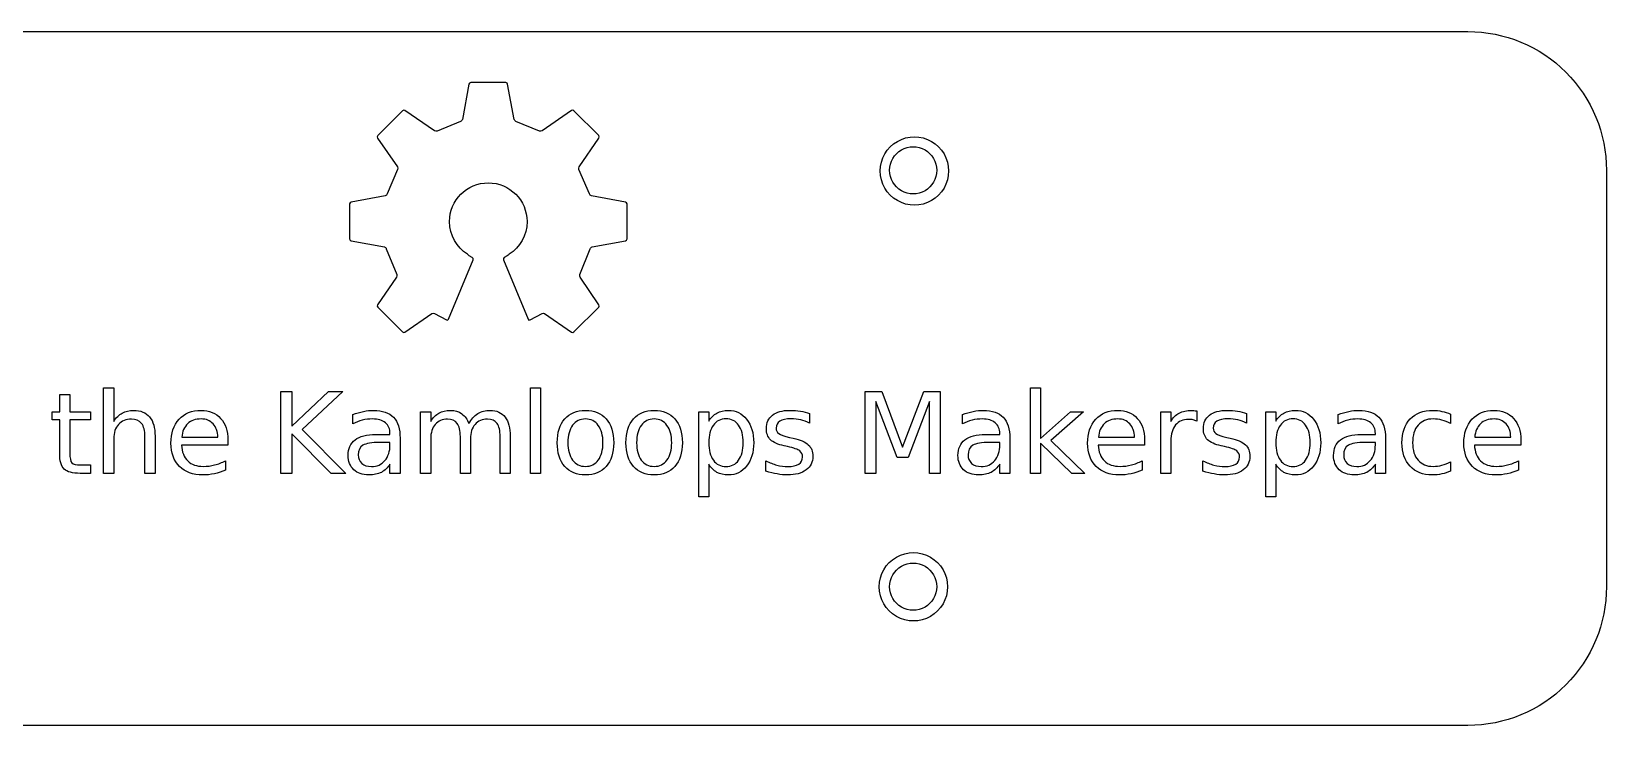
# Model space of a CAD drawing. Extents: x 6 to 466, y 6 to 31.
# Drawn here: x 98.7 to 155.5, y 5.5 to 30.5 of the extents above; entities that cross this region are included whole.
import ezdxf

# ---------------------------------------------------------------- set-up
doc = ezdxf.new("R2010")
doc.units = 0
doc.layers.get('0').update_dxf_attribs({"linetype": 'CONTINUOUS'})

msp = doc.modelspace()

# ---------------------------------------------------------------- linework, layer by layer
at = {"color": 7}
for p, q in [((10.5, 30.5), (150.5, 30.5)), ((131.35, 25.5), (131.35, 25.5)), ((155.5, 25.5), (155.5, 10.5)), ((155.5, 25.5), (155.5, 25.5)), ((131.35, 10.5), (131.35, 10.5)), ((150.5, 5.5), (10.5, 5.5))]:
    msp.add_line(p, q, dxfattribs=at)
at = {"color": 1}
for p, q in [((114.47893, 28.606087), (114.24255, 27.335717)), ((115.8086, 28.660557), (114.54443, 28.660557)), ((116.11058, 27.335717), (115.8741, 28.606087)), ((112.0868, 27.642762), (111.19287, 26.748953)), ((113.23294, 26.922246), (112.1717, 27.650562)), ((114.17985, 27.263837), (113.32834, 26.915346)), ((117.02472, 26.915294), (116.17328, 27.263837)), ((118.18144, 27.65051), (117.12012, 26.922194)), ((119.16005, 26.748901), (118.26624, 27.64271)), ((111.18487, 26.664073), (111.90055, 25.621061)), ((118.45244, 25.621009), (119.16805, 26.664021)), ((111.90655, 25.526101), (111.52998, 24.647758)), ((118.82293, 24.647705), (118.44644, 25.526049)), ((111.45728, 24.585218), (110.22913, 24.356817)), ((120.12386, 24.356765), (118.89563, 24.585165)), ((110.17463, 24.291217), (110.1747, 23.027124)), ((120.17831, 23.027049), (120.17846, 24.291143)), ((110.2292, 22.961524), (111.42725, 22.738576)), ((118.92577, 22.738501), (120.12381, 22.961449)), ((111.49835, 22.675586), (111.87237, 21.741282)), ((113.73947, 20.136075), (114.62529, 22.276417)), ((114.59929, 22.356437), (114.49177, 22.422257)), ((115.72803, 22.276417), (116.61377, 20.135998)), ((115.86154, 22.422257), (115.75403, 22.356437)), ((118.48075, 21.741207), (118.85477, 22.675511)), ((111.86537, 21.645872), (111.18488, 20.654188)), ((119.16833, 20.654111), (118.48775, 21.645797)), ((111.19288, 20.569238), (112.08684, 19.67543)), ((118.26638, 19.675352), (119.16033, 20.569161)), ((112.17174, 19.66763), (113.14586, 20.336249)), ((113.23926, 20.339449), (113.66887, 20.110075)), ((116.68437, 20.109998), (117.11397, 20.339371)), ((117.20737, 20.336171), (118.18158, 19.667552))]:
    msp.add_line(p, q, dxfattribs=at)
at = {"color": 6}
for p, q in [((131.775473, 25.476923), (131.775473, 25.476923)), ((131.739833, 10.496662), (131.739833, 10.496662))]:
    msp.add_line(p, q, dxfattribs=at)
at = {"color": 3}
for p, q in [((101.30302, 14.581926), (101.30302, 17.661217)), ((101.30302, 17.661217), (101.66913, 17.661217)), ((101.66913, 17.661217), (101.66913, 16.45404)), ((116.6975, 17.661217), (117.06163, 17.661217)), ((116.6975, 14.581926), (116.6975, 17.661217)), ((117.06163, 17.661217), (117.06163, 14.581926)), ((134.72402, 17.661217), (135.09013, 17.661217)), ((134.72402, 14.581926), (134.72402, 17.661217)), ((135.09013, 17.661217), (135.09013, 15.842536)), ((99.719813, 16.798383), (99.719813, 17.427698)), ((99.719813, 17.427698), (100.08595, 17.427698)), ((100.08595, 17.427698), (100.08595, 16.798383)), ((107.68919, 17.536542), (108.08894, 17.536542)), ((107.68919, 14.581926), (107.68919, 17.536542)), ((108.08894, 17.536542), (108.08894, 16.287806)), ((108.08894, 16.287806), (109.41486, 17.536542)), ((109.92939, 17.536542), (108.46297, 16.159172)), ((109.41486, 17.536542), (109.92939, 17.536542)), ((128.76927, 17.536542), (129.36494, 17.536542)), ((128.76927, 14.581926), (128.76927, 17.536542)), ((129.91906, 15.149893), (129.15715, 17.176367)), ((129.15715, 17.176367), (129.15715, 14.581926)), ((129.36494, 17.536542), (130.11893, 15.525899)), ((130.11893, 15.525899), (130.87688, 17.536542)), ((131.08269, 17.176367), (130.32079, 15.149893)), ((130.87688, 17.536542), (131.47255, 17.536542)), ((131.08269, 14.581926), (131.08269, 17.176367)), ((131.47255, 17.536542), (131.47255, 14.581926)), ((99.452651, 16.515389), (99.452651, 16.798383)), ((99.452651, 16.798383), (99.719813, 16.798383)), ((99.719813, 16.515389), (99.452651, 16.515389)), ((99.719813, 15.31217), (99.719813, 16.515389)), ((100.08595, 16.798383), (100.83599, 16.798383)), ((100.83599, 16.515389), (100.08595, 16.515389)), ((100.08595, 16.515389), (100.08595, 15.31217)), ((100.83599, 16.798383), (100.83599, 16.515389)), ((110.28561, 16.361023), (110.28561, 16.69745)), ((112.7336, 14.581926), (112.7336, 16.798383)), ((112.7336, 16.798383), (113.09971, 16.798383)), ((113.09971, 16.798383), (113.09971, 16.45404)), ((118.68044, 16.851815), (118.68044, 16.851815)), ((118.68044, 16.543094), (118.68044, 16.543094)), ((121.15812, 16.851815), (121.15812, 16.851815)), ((121.15812, 16.543094), (121.15812, 16.543094)), ((122.76307, 13.738881), (122.76307, 16.798383)), ((122.76307, 16.798383), (123.12918, 16.798383)), ((123.12918, 16.798383), (123.12918, 16.461956)), ((126.76262, 16.733098), (126.76259, 16.733076)), ((126.76259, 16.733076), (126.76259, 16.388734)), ((132.27602, 16.361023), (132.27602, 16.69745)), ((135.09013, 15.842536), (136.17659, 16.798383)), ((136.64165, 16.798383), (135.46614, 15.761398)), ((136.17659, 16.798383), (136.64165, 16.798383)), ((139.42607, 14.581922), (139.42607, 16.798379)), ((139.42607, 16.798379), (139.79218, 16.798379)), ((139.79218, 16.798379), (139.79218, 16.454036)), ((140.72229, 16.832062), (140.72428, 16.457998)), ((142.5232, 16.733098), (142.52317, 16.733076)), ((142.52317, 16.733076), (142.52317, 16.388734)), ((143.20988, 13.738881), (143.20988, 16.798383)), ((143.20988, 16.798383), (143.57599, 16.798383)), ((143.57599, 16.798383), (143.57599, 16.461956)), ((145.82015, 16.361023), (145.82015, 16.69745)), ((149.87705, 16.713295), (149.87705, 16.713286)), ((149.87705, 16.713286), (149.87705, 16.372902)), ((102.79517, 14.581926), (102.79517, 15.907842)), ((103.1593, 15.919717), (103.1593, 15.919716)), ((103.1593, 15.919716), (103.1593, 14.581926)), ((109.50787, 14.581926), (108.08894, 16.004812)), ((108.08894, 16.004812), (108.08894, 14.581926)), ((108.46297, 16.159172), (110.03428, 14.581926)), ((111.12074, 15.981065), (111.63131, 15.981065)), ((111.63131, 15.981065), (111.63131, 16.016685)), ((114.16836, 14.581926), (114.16836, 15.907842)), ((114.47313, 16.372902), (114.47313, 16.372902)), ((115.60312, 14.581926), (115.60312, 15.907842)), ((115.96923, 15.919716), (115.96923, 14.581926)), ((133.11115, 15.981065), (133.62172, 15.981065)), ((133.62172, 15.981065), (133.62172, 16.016685)), ((146.65527, 15.981065), (147.16585, 15.981065)), ((147.16585, 15.981065), (147.16585, 16.016685)), ((101.66913, 15.83462), (101.66913, 14.581926)), ((105.78541, 15.603079), (104.11119, 15.603079)), ((104.12306, 15.886073), (105.42127, 15.888052)), ((105.78541, 15.781187), (105.78541, 15.603079)), ((105.78541, 15.781181), (105.78541, 15.781187)), ((111.63131, 15.696093), (111.26916, 15.696091)), ((111.63131, 15.614953), (111.63131, 15.696093)), ((111.99545, 15.846494), (111.99545, 14.581926)), ((111.99545, 15.846489), (111.99545, 15.846494)), ((113.09971, 15.83462), (113.09971, 14.581926)), ((114.53447, 15.83462), (114.53447, 14.581926)), ((124.36802, 15.688175), (124.36802, 15.688175)), ((125.96905, 15.545697), (125.84239, 15.575387)), ((126.04227, 15.878155), (126.16695, 15.850445)), ((133.62172, 15.696093), (133.25957, 15.696091)), ((133.62172, 15.614953), (133.62172, 15.696093)), ((133.98586, 15.846494), (133.98586, 14.581926)), ((133.98586, 15.846489), (133.98586, 15.846494)), ((136.21617, 14.581926), (135.09013, 15.664428)), ((135.09013, 15.664428), (135.09013, 14.581926)), ((135.46614, 15.761398), (136.69113, 14.581926)), ((138.84227, 15.603079), (137.16805, 15.603079)), ((137.17993, 15.886073), (138.47814, 15.888052)), ((138.84227, 15.781187), (138.84227, 15.603079)), ((138.84227, 15.781181), (138.84227, 15.781187)), ((139.79218, 15.74952), (139.79218, 14.581922)), ((141.72963, 15.545697), (141.60298, 15.575387)), ((141.80285, 15.878155), (141.92753, 15.850445)), ((144.81483, 15.688175), (144.81483, 15.688175)), ((147.16585, 15.696093), (146.8037, 15.696091)), ((147.16585, 15.614953), (147.16585, 15.696093)), ((147.52998, 15.846494), (147.52998, 14.581926)), ((147.52998, 15.846489), (147.52998, 15.846494)), ((152.41016, 15.603079), (150.73594, 15.603079)), ((150.74781, 15.886073), (152.04602, 15.888052)), ((152.41016, 15.781187), (152.41016, 15.603079)), ((152.41016, 15.781181), (152.41016, 15.781187)), ((100.46193, 14.886689), (100.83596, 14.886689)), ((100.83596, 14.886689), (100.83596, 14.581926)), ((105.70031, 15.039067), (105.70031, 14.694725)), ((111.63131, 14.581926), (111.63131, 14.918353)), ((123.12918, 14.914395), (123.12918, 13.738881)), ((123.12918, 14.914394), (123.12918, 14.914395)), ((125.18735, 14.663055), (125.18735, 15.03907)), ((130.32079, 15.149893), (129.91906, 15.149893)), ((133.62172, 14.581926), (133.62172, 14.918353)), ((138.75717, 15.039067), (138.75717, 14.694725)), ((140.94793, 14.663055), (140.94793, 15.03907)), ((143.57599, 14.914395), (143.57599, 13.738881)), ((143.57599, 14.914394), (143.57599, 14.914395)), ((147.16585, 14.581926), (147.16585, 14.918353)), ((149.87705, 15.003454), (149.87705, 14.667027)), ((152.32506, 15.039067), (152.32506, 14.694725)), ((100.83596, 14.581926), (100.46193, 14.581926)), ((101.66913, 14.581926), (101.30302, 14.581926)), ((103.1593, 14.581926), (102.79517, 14.581926)), ((108.08894, 14.581926), (107.68919, 14.581926)), ((110.03428, 14.581926), (109.50787, 14.581926)), ((111.99545, 14.581926), (111.63131, 14.581926)), ((113.09971, 14.581926), (112.7336, 14.581926)), ((114.53447, 14.581926), (114.16836, 14.581926)), ((115.96923, 14.581926), (115.60312, 14.581926)), ((117.06163, 14.581926), (116.6975, 14.581926)), ((129.15715, 14.581926), (128.76927, 14.581926)), ((131.47255, 14.581926), (131.08269, 14.581926)), ((133.98586, 14.581926), (133.62172, 14.581926)), ((135.09013, 14.581926), (134.72402, 14.581926)), ((136.69113, 14.581926), (136.21617, 14.581926)), ((139.79218, 14.581922), (139.42607, 14.581922)), ((147.52998, 14.581926), (147.16585, 14.581926)), ((123.12918, 13.738881), (122.76307, 13.738881)), ((143.57599, 13.738881), (143.20988, 13.738881))]:
    msp.add_line(p, q, dxfattribs=at)
at = {"color": 7}
for points in [[(150.5, 30.5), (151.826082, 30.5), (153.097852, 29.973216), (154.035534, 29.035534)], [(154.035534, 29.035534), (154.973216, 28.097852), (155.5, 26.826082), (155.5, 25.5)], [(129.65, 25.5), (129.65, 25.803676), (129.812009, 26.084284), (130.075, 26.236122)], [(130.075, 26.236122), (130.337991, 26.387959), (130.662009, 26.387959), (130.925, 26.236122)], [(130.925, 26.236122), (131.187991, 26.084284), (131.35, 25.803676), (131.35, 25.5)], [(130.075, 24.763878), (129.812009, 24.915716), (129.65, 25.196324), (129.65, 25.5)], [(131.35, 25.5), (131.35, 25.196324), (131.187991, 24.915716), (130.925, 24.763878)], [(130.925, 24.763878), (130.662009, 24.612041), (130.337991, 24.612041), (130.075, 24.763878)], [(130.075, 11.236122), (130.337991, 11.387959), (130.662009, 11.387959), (130.925, 11.236122)], [(129.65, 10.5), (129.65, 10.803676), (129.812009, 11.084284), (130.075, 11.236122)], [(130.925, 11.236122), (131.187991, 11.084284), (131.35, 10.803676), (131.35, 10.5)], [(130.075, 9.763878), (129.812009, 9.915716), (129.65, 10.196324), (129.65, 10.5)], [(131.35, 10.5), (131.35, 10.196324), (131.187991, 9.915716), (130.925, 9.763878)], [(155.5, 10.5), (155.5, 9.173918), (154.973216, 7.902148), (154.035534, 6.964466)], [(130.925, 9.763878), (130.662009, 9.612041), (130.337991, 9.612041), (130.075, 9.763878)], [(154.035534, 6.964466), (153.097852, 6.026784), (151.826082, 5.5), (150.5, 5.5)]]:
    msp.add_open_spline(points, degree=3, dxfattribs=at)
at = {"color": 1}
for points in [[(114.54443, 28.660557), (114.51403, 28.660557), (114.48443, 28.636057), (114.47893, 28.606087)], [(115.8741, 28.606087), (115.8691, 28.636047), (115.8391, 28.660557), (115.8086, 28.660557)], [(112.1717, 27.650562), (112.1466, 27.667822), (112.1084, 27.664312), (112.0868, 27.642762)], [(114.24255, 27.335717), (114.23655, 27.305757), (114.20875, 27.273407), (114.17985, 27.263837)], [(116.17328, 27.263837), (116.14438, 27.273437), (116.11618, 27.305747), (116.11058, 27.335717)], [(118.26624, 27.64271), (118.24464, 27.6643), (118.20654, 27.66781), (118.18144, 27.65051)], [(111.19287, 26.748953), (111.17137, 26.727363), (111.16777, 26.689173), (111.18487, 26.664073)], [(113.32834, 26.915346), (113.30094, 26.901896), (113.25794, 26.904966), (113.23294, 26.922246)], [(117.12012, 26.922194), (117.09502, 26.904934), (117.05202, 26.901874), (117.02472, 26.915294)], [(119.16805, 26.664021), (119.18515, 26.689121), (119.18185, 26.727301), (119.16005, 26.748901)], [(111.90055, 25.621061), (111.91775, 25.595811), (111.92045, 25.553221), (111.90655, 25.526101)], [(118.44644, 25.526049), (118.43244, 25.553169), (118.43504, 25.595759), (118.45244, 25.621009)], [(113.77861, 23.651901), (113.77861, 24.424001), (114.40457, 25.049884), (115.17659, 25.049884)], [(115.17659, 25.049884), (115.94862, 25.049884), (116.5745, 24.424001), (116.5745, 23.651901)], [(111.52998, 24.647758), (111.51998, 24.618918), (111.48728, 24.590828), (111.45728, 24.585218)], [(118.89563, 24.585165), (118.86573, 24.590765), (118.83303, 24.618865), (118.82293, 24.647705)], [(110.22913, 24.356817), (110.19913, 24.351117), (110.17463, 24.321697), (110.17463, 24.291217)], [(120.17846, 24.291143), (120.17853, 24.321703), (120.15406, 24.351143), (120.12416, 24.356813)], [(114.42377, 22.474327), (114.03593, 22.722678), (113.77861, 23.157143), (113.77861, 23.651901)], [(116.5745, 23.651901), (116.5745, 23.157143), (116.31725, 22.722678), (115.92934, 22.474327)], [(110.1747, 23.027124), (110.1747, 22.996634), (110.1992, 22.966984), (110.2292, 22.961524)], [(111.42725, 22.738576), (111.45715, 22.733076), (111.48925, 22.704656), (111.49835, 22.675586)], [(118.85477, 22.675511), (118.86377, 22.704571), (118.89577, 22.733041), (118.92577, 22.738501)], [(120.12381, 22.961449), (120.15371, 22.966949), (120.17831, 22.996569), (120.17831, 23.027049)], [(114.49177, 22.422257), (114.47187, 22.434357), (114.44497, 22.455207), (114.42377, 22.474327)], [(114.62529, 22.276417), (114.63699, 22.304587), (114.62529, 22.340527), (114.59929, 22.356437)], [(115.75403, 22.356437), (115.72823, 22.340527), (115.71643, 22.304587), (115.72803, 22.276417)], [(115.92934, 22.474327), (115.90834, 22.455207), (115.88124, 22.434357), (115.86154, 22.422257)], [(111.87237, 21.741282), (111.88567, 21.713862), (111.88267, 21.670972), (111.86537, 21.645872)], [(118.48775, 21.645797), (118.47055, 21.670897), (118.46735, 21.713787), (118.48075, 21.741207)], [(111.18488, 20.654188), (111.16768, 20.629088), (111.17118, 20.590828), (111.19288, 20.569238)], [(119.16033, 20.569161), (119.18193, 20.590751), (119.18543, 20.629011), (119.16833, 20.654111)], [(113.14586, 20.336249), (113.17096, 20.353429), (113.21296, 20.354779), (113.23926, 20.339449)], [(113.66887, 20.110075), (113.69607, 20.096185), (113.72777, 20.107875), (113.73947, 20.136075)], [(116.61377, 20.135998), (116.62547, 20.107828), (116.65707, 20.096178), (116.68437, 20.109998)], [(117.11397, 20.339371), (117.14027, 20.354681), (117.18227, 20.353411), (117.20737, 20.336171)], [(112.08684, 19.67543), (112.10834, 19.65399), (112.14654, 19.65048), (112.17174, 19.66763)], [(118.18158, 19.667552), (118.20668, 19.650442), (118.24488, 19.653952), (118.26638, 19.675352)]]:
    msp.add_open_spline(points, degree=3, dxfattribs=at)
at = {"color": 6}
for points in [[(129.927259, 26.54399), (130.308485, 26.764091), (130.778175, 26.764091), (131.159401, 26.54399)], [(129.311187, 25.476923), (129.311187, 25.917125), (129.546032, 26.323889), (129.927259, 26.54399)], [(131.159401, 26.54399), (131.540628, 26.323889), (131.775473, 25.917125), (131.775473, 25.476923)], [(129.927259, 24.409856), (129.546032, 24.629957), (129.311187, 25.036721), (129.311187, 25.476923)], [(131.775473, 25.476923), (131.775473, 25.036721), (131.540628, 24.629957), (131.159401, 24.409856)], [(131.159401, 24.409856), (130.778175, 24.189755), (130.308485, 24.189755), (129.927259, 24.409856)], [(129.275547, 10.496662), (129.275547, 10.936864), (129.510392, 11.343628), (129.891619, 11.563729)], [(129.891619, 11.563729), (130.272845, 11.78383), (130.742535, 11.78383), (131.123761, 11.563729)], [(131.123761, 11.563729), (131.504988, 11.343628), (131.739833, 10.936864), (131.739833, 10.496662)], [(129.891619, 9.429595), (129.510392, 9.649696), (129.275547, 10.05646), (129.275547, 10.496662)], [(131.739833, 10.496662), (131.739833, 10.05646), (131.504988, 9.649696), (131.123761, 9.429595)], [(131.123761, 9.429595), (130.742535, 9.209494), (130.272845, 9.209494), (129.891619, 9.429595)]]:
    msp.add_open_spline(points, degree=3, dxfattribs=at)
at = {"color": 3}
for points in [[(101.66913, 16.45404), (101.75621, 16.587291), (101.85846, 16.6869), (101.97588, 16.752866)], [(102.30439, 16.535178), (102.10781, 16.535178), (101.95279, 16.47251), (101.83933, 16.347175)], [(101.97588, 16.752866), (102.094613, 16.818833), (102.23116, 16.851816), (102.38552, 16.851816)], [(102.67248, 16.378839), (102.59068, 16.483065), (102.467983, 16.535178), (102.30439, 16.535178)], [(102.38552, 16.851816), (102.640153, 16.851816), (102.832777, 16.772657), (102.96339, 16.614339)], [(102.96339, 16.614339), (103.093997, 16.45734), (103.1593, 16.225799), (103.1593, 15.919717)], [(103.73123, 15.66838), (103.73123, 16.031193), (103.82886, 16.318804), (104.02412, 16.531214)], [(104.02412, 16.531214), (104.220693, 16.744944), (104.485217, 16.851809), (104.81769, 16.851809)], [(104.82164, 16.543094), (104.618467, 16.543094), (104.455533, 16.485704), (104.33284, 16.370923)], [(104.81769, 16.851809), (105.115857, 16.851809), (105.351353, 16.755499), (105.52418, 16.562878)], [(105.25306, 16.364986), (105.14488, 16.483725), (105.001073, 16.543094), (104.82164, 16.543094)], [(105.52418, 16.562878), (105.698333, 16.371577), (105.78541, 16.111011), (105.78541, 15.781181)], [(110.28561, 16.69745), (110.418857, 16.748903), (110.54815, 16.787163), (110.67349, 16.81223)], [(110.63193, 16.497573), (110.51187, 16.467226), (110.39643, 16.42171), (110.28561, 16.361023)], [(111.002, 16.543093), (110.875347, 16.543093), (110.75199, 16.52792), (110.63193, 16.497573)], [(110.67349, 16.81223), (110.798823, 16.838617), (110.92086, 16.85181), (111.0396, 16.85181)], [(111.46508, 16.404565), (111.355573, 16.496917), (111.201213, 16.543093), (111.002, 16.543093)], [(111.0396, 16.85181), (111.360193, 16.85181), (111.59965, 16.768693), (111.75797, 16.602459)], [(111.75797, 16.602459), (111.91629, 16.436224), (111.99545, 16.184234), (111.99545, 15.846489)], [(113.09971, 16.45404), (113.18283, 16.58993), (113.28244, 16.690198), (113.39854, 16.754845)], [(113.70726, 16.535178), (113.521233, 16.535178), (113.37347, 16.471851), (113.26397, 16.345196)], [(113.39854, 16.754845), (113.51464, 16.819492), (113.65251, 16.851815), (113.81215, 16.851815)], [(114.05556, 16.380818), (113.98036, 16.483725), (113.86426, 16.535178), (113.70726, 16.535178)], [(113.81215, 16.851815), (113.973103, 16.851815), (114.10965, 16.810916), (114.22179, 16.729118)], [(114.22179, 16.729118), (114.335257, 16.647321), (114.419037, 16.528582), (114.47313, 16.372902)], [(114.47313, 16.372902), (114.564157, 16.536497), (114.673, 16.657215), (114.79966, 16.735055)], [(115.14598, 16.535178), (114.957313, 16.535178), (114.80823, 16.47251), (114.69873, 16.347175)], [(114.79966, 16.735055), (114.926313, 16.812895), (115.075397, 16.851815), (115.24691, 16.851815)], [(115.49032, 16.380818), (115.41512, 16.483725), (115.30034, 16.535178), (115.14598, 16.535178)], [(115.24691, 16.851815), (115.47779, 16.851815), (115.655897, 16.770677), (115.78123, 16.608401)], [(115.78123, 16.608401), (115.906563, 16.447444), (115.96923, 16.217882), (115.96923, 15.919716)], [(117.66324, 15.688175), (117.66324, 16.052308), (117.752953, 16.337281), (117.93238, 16.543094)], [(117.93238, 16.543094), (118.113127, 16.748908), (118.36248, 16.851815), (118.68044, 16.851815)], [(118.68044, 16.543094), (118.48518, 16.543094), (118.33082, 16.466574), (118.21736, 16.313533)], [(118.68044, 16.851815), (118.997073, 16.851815), (119.245763, 16.748908), (119.42651, 16.543094)], [(119.14154, 16.311554), (119.02808, 16.465914), (118.87438, 16.543094), (118.68044, 16.543094)], [(119.42651, 16.543094), (119.607257, 16.337281), (119.69763, 16.052308), (119.69763, 15.688175)], [(120.14093, 15.688175), (120.14093, 16.052308), (120.230643, 16.337281), (120.41007, 16.543094)], [(120.41007, 16.543094), (120.590817, 16.748908), (120.840167, 16.851815), (121.15812, 16.851815)], [(121.15812, 16.543094), (120.96286, 16.543094), (120.8085, 16.466574), (120.69504, 16.313533)], [(121.15812, 16.851815), (121.47476, 16.851815), (121.723453, 16.748908), (121.9042, 16.543094)], [(121.61922, 16.311554), (121.50576, 16.465914), (121.35206, 16.543094), (121.15812, 16.543094)], [(121.9042, 16.543094), (122.084947, 16.337281), (122.17532, 16.052308), (122.17532, 15.688175)], [(123.12918, 16.461956), (123.2057, 16.593888), (123.30201, 16.691518), (123.41811, 16.754845)], [(123.7486, 16.547052), (123.55598, 16.547052), (123.404257, 16.470532), (123.29343, 16.317491)], [(123.41811, 16.754845), (123.53553, 16.819492), (123.675377, 16.851815), (123.83765, 16.851815)], [(124.20178, 16.317491), (124.09228, 16.470532), (123.94122, 16.547052), (123.7486, 16.547052)], [(123.83765, 16.851815), (124.10679, 16.851815), (124.325137, 16.74495), (124.49269, 16.53122)], [(124.49269, 16.53122), (124.661563, 16.317491), (124.746, 16.036476), (124.746, 15.688175)], [(125.20318, 16.198765), (125.20318, 16.407218), (125.277063, 16.568175), (125.42483, 16.681636)], [(125.42483, 16.681636), (125.57259, 16.795097), (125.78236, 16.851828), (126.05414, 16.851828)], [(126.09765, 16.547053), (125.916903, 16.547053), (125.781013, 16.519346), (125.68998, 16.463933)], [(126.05414, 16.851828), (126.188713, 16.851828), (126.31537, 16.841935), (126.43411, 16.822148)], [(126.44199, 16.507473), (126.33117, 16.53386), (126.21639, 16.547053), (126.09765, 16.547053)], [(126.43411, 16.822148), (126.55285, 16.802361), (126.662353, 16.772678), (126.76262, 16.733098)], [(126.76259, 16.388734), (126.659683, 16.441507), (126.552817, 16.481087), (126.44199, 16.507473)], [(132.27602, 16.69745), (132.409267, 16.748903), (132.53856, 16.787163), (132.6639, 16.81223)], [(132.62234, 16.497573), (132.50228, 16.467226), (132.38684, 16.42171), (132.27602, 16.361023)], [(132.99241, 16.543093), (132.865757, 16.543093), (132.7424, 16.52792), (132.62234, 16.497573)], [(132.6639, 16.81223), (132.789233, 16.838617), (132.91127, 16.85181), (133.03001, 16.85181)], [(133.45549, 16.404565), (133.345983, 16.496917), (133.191623, 16.543093), (132.99241, 16.543093)], [(133.03001, 16.85181), (133.350603, 16.85181), (133.59006, 16.768693), (133.74838, 16.602459)], [(133.74838, 16.602459), (133.9067, 16.436224), (133.98586, 16.184234), (133.98586, 15.846489)], [(136.78809, 15.66838), (136.78809, 16.031193), (136.88572, 16.318804), (137.08098, 16.531214)], [(137.08098, 16.531214), (137.27756, 16.744944), (137.542083, 16.851809), (137.87455, 16.851809)], [(137.87851, 16.543094), (137.67533, 16.543094), (137.512393, 16.485704), (137.3897, 16.370923)], [(137.87455, 16.851809), (138.172717, 16.851809), (138.408213, 16.755499), (138.58104, 16.562878)], [(138.30992, 16.364986), (138.20174, 16.483725), (138.057937, 16.543094), (137.87851, 16.543094)], [(138.58104, 16.562878), (138.755193, 16.371577), (138.84227, 16.111011), (138.84227, 15.781181)], [(139.79218, 16.454036), (139.8687, 16.588607), (139.96831, 16.688215), (140.09101, 16.752862)], [(140.43139, 16.527258), (140.225577, 16.527258), (140.06726, 16.459973), (139.95644, 16.325403)], [(140.09101, 16.752862), (140.213703, 16.818829), (140.362787, 16.851812), (140.53826, 16.851812)], [(140.58971, 16.509448), (140.542243, 16.521321), (140.48947, 16.527258), (140.43139, 16.527258)], [(140.53826, 16.851812), (140.563327, 16.851812), (140.591027, 16.849845), (140.62136, 16.845912)], [(140.72428, 16.457998), (140.683347, 16.481745), (140.63849, 16.498895), (140.58971, 16.509448)], [(140.62136, 16.845912), (140.651693, 16.843245), (140.685337, 16.838629), (140.72229, 16.832062)], [(140.96377, 16.198765), (140.96377, 16.407218), (141.03765, 16.568175), (141.18541, 16.681636)], [(141.18541, 16.681636), (141.333177, 16.795097), (141.54295, 16.851828), (141.81473, 16.851828)], [(141.85823, 16.547053), (141.677483, 16.547053), (141.541593, 16.519346), (141.45056, 16.463933)], [(141.81473, 16.851828), (141.949297, 16.851828), (142.07595, 16.841935), (142.19469, 16.822148)], [(142.20258, 16.507473), (142.091753, 16.53386), (141.97697, 16.547053), (141.85823, 16.547053)], [(142.19469, 16.822148), (142.31343, 16.802361), (142.422933, 16.772678), (142.5232, 16.733098)], [(142.52317, 16.388734), (142.420263, 16.441507), (142.3134, 16.481087), (142.20258, 16.507473)], [(143.57599, 16.461956), (143.65251, 16.593888), (143.74882, 16.691518), (143.86492, 16.754845)], [(144.19541, 16.547052), (144.00279, 16.547052), (143.85107, 16.470532), (143.74025, 16.317491)], [(143.86492, 16.754845), (143.98234, 16.819492), (144.12219, 16.851815), (144.28447, 16.851815)], [(144.6486, 16.317491), (144.5391, 16.470532), (144.388037, 16.547052), (144.19541, 16.547052)], [(144.28447, 16.851815), (144.55361, 16.851815), (144.771957, 16.74495), (144.93951, 16.53122)], [(144.93951, 16.53122), (145.108383, 16.317491), (145.19282, 16.036476), (145.19282, 15.688175)], [(145.82015, 16.69745), (145.953397, 16.748903), (146.08269, 16.787163), (146.20803, 16.81223)], [(146.16647, 16.497573), (146.04641, 16.467226), (145.93097, 16.42171), (145.82015, 16.361023)], [(146.53654, 16.543093), (146.40988, 16.543093), (146.286523, 16.52792), (146.16647, 16.497573)], [(146.20803, 16.81223), (146.333363, 16.838617), (146.4554, 16.85181), (146.57414, 16.85181)], [(146.99962, 16.404565), (146.890113, 16.496917), (146.735753, 16.543093), (146.53654, 16.543093)], [(146.57414, 16.85181), (146.894733, 16.85181), (147.13419, 16.768693), (147.29251, 16.602459)], [(147.29251, 16.602459), (147.450823, 16.436224), (147.52998, 16.184234), (147.52998, 15.846489)], [(148.12368, 15.688182), (148.12368, 16.049676), (148.222627, 16.333989), (148.42052, 16.541122)], [(148.42052, 16.541122), (148.61974, 16.748255), (148.89218, 16.851822), (149.23784, 16.851822)], [(149.25367, 16.543097), (149.017517, 16.543097), (148.834133, 16.467896), (148.70352, 16.317494)], [(149.23784, 16.851822), (149.34998, 16.851822), (149.459483, 16.839949), (149.56635, 16.816202)], [(149.56635, 16.499557), (149.463443, 16.528584), (149.359217, 16.543097), (149.25367, 16.543097)], [(149.56635, 16.816202), (149.673217, 16.793775), (149.776783, 16.759473), (149.87705, 16.713295)], [(149.87705, 16.372902), (149.774143, 16.429635), (149.670577, 16.471854), (149.56635, 16.499557)], [(150.35598, 15.66838), (150.35598, 16.031193), (150.453607, 16.318804), (150.64886, 16.531214)], [(150.64886, 16.531214), (150.84544, 16.744944), (151.109963, 16.851809), (151.44243, 16.851809)], [(151.44639, 16.543094), (151.243217, 16.543094), (151.08028, 16.485704), (150.95758, 16.370923)], [(151.44243, 16.851809), (151.740597, 16.851809), (151.976097, 16.755499), (152.14893, 16.562878)], [(151.87781, 16.364986), (151.769623, 16.483725), (151.625817, 16.543094), (151.44639, 16.543094)], [(152.14893, 16.562878), (152.323083, 16.371577), (152.41016, 16.111011), (152.41016, 15.781181)], [(101.83933, 16.347175), (101.725863, 16.22184), (101.66913, 16.050988), (101.66913, 15.83462)], [(102.79517, 15.907842), (102.79517, 16.117614), (102.754273, 16.274613), (102.67248, 16.378839)], [(104.33284, 16.370923), (104.21146, 16.256142), (104.141533, 16.094526), (104.12306, 15.886073)], [(105.42127, 15.888052), (105.418603, 16.087269), (105.362533, 16.246247), (105.25306, 16.364986)], [(110.37268, 15.791083), (110.540233, 15.917738), (110.789587, 15.981065), (111.12074, 15.981065)], [(111.63131, 16.016685), (111.63131, 16.184238), (111.5759, 16.313532), (111.46508, 16.404565)], [(113.26397, 16.345196), (113.154463, 16.219861), (113.09971, 16.049669), (113.09971, 15.83462)], [(114.16836, 15.907842), (114.16836, 16.121572), (114.13076, 16.279231), (114.05556, 16.380818)], [(114.69873, 16.347175), (114.589223, 16.22184), (114.53447, 16.050988), (114.53447, 15.83462)], [(115.60312, 15.907842), (115.60312, 16.120253), (115.56552, 16.277911), (115.49032, 16.380818)], [(118.21736, 16.313533), (118.103893, 16.161811), (118.04716, 15.953358), (118.04716, 15.688175)], [(119.31173, 15.688175), (119.31173, 15.95072), (119.255, 16.158513), (119.14154, 16.311554)], [(120.69504, 16.313533), (120.58158, 16.161811), (120.52485, 15.953358), (120.52485, 15.688175)], [(121.78941, 15.688175), (121.78941, 15.95072), (121.73268, 16.158513), (121.61922, 16.311554)], [(123.29343, 16.317491), (123.18393, 16.165769), (123.12918, 15.955997), (123.12918, 15.688175)], [(124.36802, 15.688175), (124.36802, 15.955997), (124.312607, 16.165769), (124.20178, 16.317491)], [(125.35359, 15.793074), (125.253317, 15.892023), (125.20318, 16.027254), (125.20318, 16.198765)], [(125.68998, 16.463933), (125.600267, 16.40852), (125.55541, 16.325403), (125.55541, 16.214582)], [(125.55541, 16.214582), (125.55541, 16.130145), (125.587743, 16.06352), (125.65241, 16.014705)], [(125.65241, 16.014705), (125.717077, 15.967212), (125.84703, 15.921695), (126.04227, 15.878155)], [(132.36309, 15.791083), (132.530643, 15.917738), (132.779997, 15.981065), (133.11115, 15.981065)], [(133.62172, 16.016685), (133.62172, 16.184238), (133.56631, 16.313532), (133.45549, 16.404565)], [(137.3897, 16.370923), (137.26832, 16.256142), (137.198397, 16.094526), (137.17993, 15.886073)], [(138.47814, 15.888052), (138.475473, 16.087269), (138.4194, 16.246247), (138.30992, 16.364986)], [(139.95644, 16.325403), (139.846933, 16.192152), (139.79218, 16.000191), (139.79218, 15.74952)], [(141.11417, 15.793074), (141.013903, 15.892023), (140.96377, 16.027254), (140.96377, 16.198765)], [(141.45056, 16.463933), (141.360847, 16.40852), (141.31599, 16.325403), (141.31599, 16.214582)], [(141.31599, 16.214582), (141.31599, 16.130145), (141.348323, 16.06352), (141.41299, 16.014705)], [(141.41299, 16.014705), (141.477657, 15.967212), (141.60761, 15.921695), (141.80285, 15.878155)], [(143.74025, 16.317491), (143.630743, 16.165769), (143.57599, 15.955997), (143.57599, 15.688175)], [(144.81483, 15.688175), (144.81483, 15.955997), (144.75942, 16.165769), (144.6486, 16.317491)], [(145.90722, 15.791083), (146.074773, 15.917738), (146.324123, 15.981065), (146.65527, 15.981065)], [(147.16585, 16.016685), (147.16585, 16.184238), (147.11044, 16.313532), (146.99962, 16.404565)], [(148.70352, 16.317494), (148.572907, 16.168411), (148.5076, 15.958639), (148.5076, 15.688178)], [(150.95758, 16.370923), (150.836207, 16.256142), (150.766283, 16.094526), (150.74781, 15.886073)], [(152.04602, 15.888052), (152.043353, 16.087269), (151.987283, 16.246247), (151.87781, 16.364986)], [(104.03995, 14.833251), (103.834137, 15.039064), (103.73123, 15.317441), (103.73123, 15.66838)], [(104.11119, 15.603079), (104.127057, 15.352408), (104.202257, 15.161107), (104.33679, 15.029176)], [(110.12333, 15.227074), (110.12333, 15.476425), (110.206447, 15.664428), (110.37268, 15.791083)], [(110.65766, 15.595163), (110.544193, 15.527878), (110.48746, 15.413098), (110.48746, 15.250821)], [(111.26916, 15.696091), (110.974953, 15.696091), (110.77112, 15.662448), (110.65766, 15.595163)], [(111.44727, 15.043028), (111.569963, 15.186834), (111.63131, 15.377476), (111.63131, 15.614953)], [(117.93238, 14.833257), (117.752953, 15.04039), (117.66324, 15.325362), (117.66324, 15.688175)], [(118.04716, 15.688175), (118.04716, 15.422992), (118.103233, 15.21388), (118.21538, 15.060839)], [(119.14154, 15.062818), (119.255, 15.215859), (119.31173, 15.424312), (119.31173, 15.688175)], [(119.69763, 15.688175), (119.69763, 15.325362), (119.607257, 15.04039), (119.42651, 14.833257)], [(120.41007, 14.833257), (120.230643, 15.04039), (120.14093, 15.325362), (120.14093, 15.688175)], [(120.52485, 15.688175), (120.52485, 15.422992), (120.58092, 15.21388), (120.69306, 15.060839)], [(121.61922, 15.062818), (121.73268, 15.215859), (121.78941, 15.424312), (121.78941, 15.688175)], [(122.17532, 15.688175), (122.17532, 15.325362), (122.084947, 15.04039), (121.9042, 14.833257)], [(123.12918, 15.688175), (123.12918, 15.420354), (123.18393, 15.209922), (123.29343, 15.056881)], [(124.20178, 15.056881), (124.312607, 15.209922), (124.36802, 15.420354), (124.36802, 15.688175)], [(124.746, 15.688175), (124.746, 15.339875), (124.661563, 15.05886), (124.49269, 14.845131)], [(125.84239, 15.575387), (125.61679, 15.62288), (125.453857, 15.695443), (125.35359, 15.793074)], [(126.4064, 15.393316), (126.3404, 15.446089), (126.194617, 15.496883), (125.96905, 15.545697)], [(126.16695, 15.850445), (126.425537, 15.795032), (126.60892, 15.716532), (126.7171, 15.614946)], [(126.50733, 15.165733), (126.50733, 15.264682), (126.473687, 15.340543), (126.4064, 15.393316)], [(126.7171, 15.614946), (126.826607, 15.514678), (126.88136, 15.374171), (126.88136, 15.193424)], [(132.11374, 15.227074), (132.11374, 15.476425), (132.196857, 15.664428), (132.36309, 15.791083)], [(132.64807, 15.595163), (132.534603, 15.527878), (132.47787, 15.413098), (132.47787, 15.250821)], [(133.25957, 15.696091), (132.965363, 15.696091), (132.76153, 15.662448), (132.64807, 15.595163)], [(133.43768, 15.043028), (133.560373, 15.186834), (133.62172, 15.377476), (133.62172, 15.614953)], [(137.09681, 14.833251), (136.890997, 15.039064), (136.78809, 15.317441), (136.78809, 15.66838)], [(137.16805, 15.603079), (137.183917, 15.352408), (137.25912, 15.161107), (137.39366, 15.029176)], [(141.60298, 15.575387), (141.377373, 15.62288), (141.214437, 15.695443), (141.11417, 15.793074)], [(142.16698, 15.393316), (142.101047, 15.446089), (141.955263, 15.496883), (141.72963, 15.545697)], [(141.92753, 15.850445), (142.186117, 15.795032), (142.3695, 15.716532), (142.47768, 15.614946)], [(142.26791, 15.165733), (142.26791, 15.264682), (142.234267, 15.340543), (142.16698, 15.393316)], [(142.47768, 15.614946), (142.587187, 15.514678), (142.64194, 15.374171), (142.64194, 15.193424)], [(143.57599, 15.688175), (143.57599, 15.420354), (143.630743, 15.209922), (143.74025, 15.056881)], [(144.6486, 15.056881), (144.75942, 15.209922), (144.81483, 15.420354), (144.81483, 15.688175)], [(145.19282, 15.688175), (145.19282, 15.339875), (145.108383, 15.05886), (144.93951, 14.845131)], [(145.65787, 15.227074), (145.65787, 15.476425), (145.740987, 15.664428), (145.90722, 15.791083)], [(146.19219, 15.595163), (146.07873, 15.527878), (146.022, 15.413098), (146.022, 15.250821)], [(146.8037, 15.696091), (146.509493, 15.696091), (146.305657, 15.662448), (146.19219, 15.595163)], [(146.98181, 15.043028), (147.104503, 15.186834), (147.16585, 15.377476), (147.16585, 15.614953)], [(148.41854, 14.839201), (148.221967, 15.048972), (148.12368, 15.331966), (148.12368, 15.688182)], [(148.5076, 15.688178), (148.5076, 15.417718), (148.572907, 15.207287), (148.70352, 15.056884)], [(150.6647, 14.833251), (150.458887, 15.039064), (150.35598, 15.317441), (150.35598, 15.66838)], [(150.73594, 15.603079), (150.751807, 15.352408), (150.827007, 15.161107), (150.96154, 15.029176)], [(99.880111, 14.738266), (99.773246, 14.843811), (99.719813, 15.035113), (99.719813, 15.31217)], [(100.08595, 15.31217), (100.08595, 15.131423), (100.11035, 15.015322), (100.15915, 14.963869)], [(100.15915, 14.963869), (100.209283, 14.912416), (100.31021, 14.886689), (100.46193, 14.886689)], [(104.88101, 14.52453), (104.527437, 14.52453), (104.247083, 14.627437), (104.03995, 14.833251)], [(104.33679, 15.029176), (104.472683, 14.898563), (104.661347, 14.833257), (104.90278, 14.833257)], [(104.90278, 14.833257), (105.042627, 14.833257), (105.177857, 14.850407), (105.30847, 14.884707)], [(105.30847, 14.884707), (105.440403, 14.919007), (105.571017, 14.97046), (105.70031, 15.039067)], [(110.32321, 14.714519), (110.189957, 14.842493), (110.12333, 15.013345), (110.12333, 15.227074)], [(110.48746, 15.250821), (110.48746, 15.121528), (110.52968, 15.018621), (110.61412, 14.9421)], [(110.61412, 14.9421), (110.699873, 14.866899), (110.815973, 14.829299), (110.96242, 14.829299)], [(110.96242, 14.829299), (111.164273, 14.829299), (111.32589, 14.900542), (111.44727, 15.043028)], [(111.63131, 14.918353), (111.548197, 14.783782), (111.44463, 14.684174), (111.32061, 14.619527)], [(118.68044, 14.524536), (118.36248, 14.524536), (118.113127, 14.627443), (117.93238, 14.833257)], [(118.21538, 15.060839), (118.32884, 14.909118), (118.48386, 14.833257), (118.68044, 14.833257)], [(118.68044, 14.833257), (118.87438, 14.833257), (119.02808, 14.909777), (119.14154, 15.062818)], [(119.42651, 14.833257), (119.245763, 14.627443), (118.997073, 14.524536), (118.68044, 14.524536)], [(121.15812, 14.524536), (120.840167, 14.524536), (120.590817, 14.627443), (120.41007, 14.833257)], [(120.69306, 15.060839), (120.80652, 14.909118), (120.96154, 14.833257), (121.15812, 14.833257)], [(121.15812, 14.833257), (121.35206, 14.833257), (121.50576, 14.909777), (121.61922, 15.062818)], [(121.9042, 14.833257), (121.723453, 14.627443), (121.47476, 14.524536), (121.15812, 14.524536)], [(123.41811, 14.619526), (123.30201, 14.684173), (123.2057, 14.782462), (123.12918, 14.914394)], [(123.29343, 15.056881), (123.404257, 14.90516), (123.55598, 14.829299), (123.7486, 14.829299)], [(123.7486, 14.829299), (123.94122, 14.829299), (124.09228, 14.90516), (124.20178, 15.056881)], [(124.49269, 14.845131), (124.325137, 14.631401), (124.10679, 14.524536), (123.83765, 14.524536)], [(125.18735, 15.03907), (125.321923, 14.969147), (125.454517, 14.916374), (125.58513, 14.880752)], [(125.58513, 14.880752), (125.715743, 14.846452), (125.845037, 14.829302), (125.97301, 14.829302)], [(125.97301, 14.829302), (126.144517, 14.829302), (126.276447, 14.858329), (126.3688, 14.916382)], [(126.3688, 14.916382), (126.461153, 14.975749), (126.50733, 15.058866), (126.50733, 15.165733)], [(126.88136, 15.193424), (126.88136, 14.98761), (126.79956, 14.824674), (126.63596, 14.704616)], [(132.31362, 14.714519), (132.180367, 14.842493), (132.11374, 15.013345), (132.11374, 15.227074)], [(132.47787, 15.250821), (132.47787, 15.121528), (132.52009, 15.018621), (132.60453, 14.9421)], [(132.60453, 14.9421), (132.690283, 14.866899), (132.806383, 14.829299), (132.95283, 14.829299)], [(132.95283, 14.829299), (133.154683, 14.829299), (133.3163, 14.900542), (133.43768, 15.043028)], [(133.62172, 14.918353), (133.538607, 14.783782), (133.43504, 14.684174), (133.31102, 14.619527)], [(137.93788, 14.52453), (137.5843, 14.52453), (137.303943, 14.627437), (137.09681, 14.833251)], [(137.39366, 15.029176), (137.529547, 14.898563), (137.718207, 14.833257), (137.95964, 14.833257)], [(137.95964, 14.833257), (138.099493, 14.833257), (138.234727, 14.850407), (138.36534, 14.884707)], [(138.36534, 14.884707), (138.497267, 14.919007), (138.627877, 14.97046), (138.75717, 15.039067)], [(140.94793, 15.03907), (141.082503, 14.969147), (141.215097, 14.916374), (141.34571, 14.880752)], [(141.34571, 14.880752), (141.476323, 14.846452), (141.605617, 14.829302), (141.73359, 14.829302)], [(141.73359, 14.829302), (141.905103, 14.829302), (142.037033, 14.858329), (142.12938, 14.916382)], [(142.12938, 14.916382), (142.221733, 14.975749), (142.26791, 15.058866), (142.26791, 15.165733)], [(142.64194, 15.193424), (142.64194, 14.98761), (142.560143, 14.824674), (142.39655, 14.704616)], [(143.86492, 14.619526), (143.74882, 14.684173), (143.65251, 14.782462), (143.57599, 14.914394)], [(143.74025, 15.056881), (143.85107, 14.90516), (144.00279, 14.829299), (144.19541, 14.829299)], [(144.19541, 14.829299), (144.388037, 14.829299), (144.5391, 14.90516), (144.6486, 15.056881)], [(144.93951, 14.845131), (144.771957, 14.631401), (144.55361, 14.524536), (144.28447, 14.524536)], [(145.85775, 14.714519), (145.724497, 14.842493), (145.65787, 15.013345), (145.65787, 15.227074)], [(146.022, 15.250821), (146.022, 15.121528), (146.06422, 15.018621), (146.14866, 14.9421)], [(146.14866, 14.9421), (146.234413, 14.866899), (146.350513, 14.829299), (146.49696, 14.829299)], [(146.49696, 14.829299), (146.698813, 14.829299), (146.86043, 14.900542), (146.98181, 15.043028)], [(147.16585, 14.918353), (147.082737, 14.783782), (146.97917, 14.684174), (146.85515, 14.619527)], [(149.21409, 14.524543), (148.880303, 14.524543), (148.61512, 14.629429), (148.41854, 14.839201)], [(148.70352, 15.056884), (148.834133, 14.907801), (149.017517, 14.83326), (149.25367, 14.83326)], [(149.25367, 14.83326), (149.359217, 14.83326), (149.463443, 14.847113), (149.56635, 14.87482)], [(149.56635, 14.87482), (149.670577, 14.903847), (149.774143, 14.946725), (149.87705, 15.003454)], [(151.50576, 14.52453), (151.152187, 14.52453), (150.871833, 14.627437), (150.6647, 14.833251)], [(150.96154, 15.029176), (151.097433, 14.898563), (151.286097, 14.833257), (151.52753, 14.833257)], [(151.52753, 14.833257), (151.667377, 14.833257), (151.802607, 14.850407), (151.93322, 14.884707)], [(151.93322, 14.884707), (152.065153, 14.919007), (152.195767, 14.97046), (152.32506, 15.039067)], [(100.46193, 14.581926), (100.180917, 14.581926), (99.986977, 14.634039), (99.880111, 14.738266)], [(105.29858, 14.56807), (105.161367, 14.539043), (105.022177, 14.52453), (104.88101, 14.52453)], [(105.70031, 14.694725), (105.569697, 14.639312), (105.435787, 14.597093), (105.29858, 14.56807)], [(110.86545, 14.524537), (110.638523, 14.524537), (110.457777, 14.587864), (110.32321, 14.714519)], [(111.32061, 14.619527), (111.196597, 14.5562), (111.044877, 14.524537), (110.86545, 14.524537)], [(123.83765, 14.524536), (123.675377, 14.524536), (123.53553, 14.556199), (123.41811, 14.619526)], [(125.59304, 14.560149), (125.465067, 14.582576), (125.329837, 14.616878), (125.18735, 14.663055)], [(125.96509, 14.524529), (125.84635, 14.524529), (125.722333, 14.536402), (125.59304, 14.560149)], [(126.63596, 14.704616), (126.473687, 14.584558), (126.250063, 14.524529), (125.96509, 14.524529)], [(132.85586, 14.524537), (132.628933, 14.524537), (132.448187, 14.587864), (132.31362, 14.714519)], [(133.31102, 14.619527), (133.187007, 14.5562), (133.035287, 14.524537), (132.85586, 14.524537)], [(138.35544, 14.56807), (138.218233, 14.539043), (138.079047, 14.52453), (137.93788, 14.52453)], [(138.75717, 14.694725), (138.626557, 14.639312), (138.492647, 14.597093), (138.35544, 14.56807)], [(141.35362, 14.560149), (141.225647, 14.582576), (141.090417, 14.616878), (140.94793, 14.663055)], [(141.72567, 14.524529), (141.60693, 14.524529), (141.482913, 14.536402), (141.35362, 14.560149)], [(142.39655, 14.704616), (142.23427, 14.584558), (142.010643, 14.524529), (141.72567, 14.524529)], [(144.28447, 14.524536), (144.12219, 14.524536), (143.98234, 14.556199), (143.86492, 14.619526)], [(146.39999, 14.524537), (146.173063, 14.524537), (145.992317, 14.587864), (145.85775, 14.714519)], [(146.85515, 14.619527), (146.731137, 14.5562), (146.579417, 14.524537), (146.39999, 14.524537)], [(149.56041, 14.560163), (149.45223, 14.536416), (149.33679, 14.524543), (149.21409, 14.524543)], [(149.87705, 14.667027), (149.775463, 14.619534), (149.669917, 14.583912), (149.56041, 14.560163)], [(151.92333, 14.56807), (151.786117, 14.539043), (151.646927, 14.52453), (151.50576, 14.52453)], [(152.32506, 14.694725), (152.194447, 14.639312), (152.060537, 14.597093), (151.92333, 14.56807)]]:
    msp.add_open_spline(points, degree=3, dxfattribs=at)

doc.saveas('drawing.dxf')
